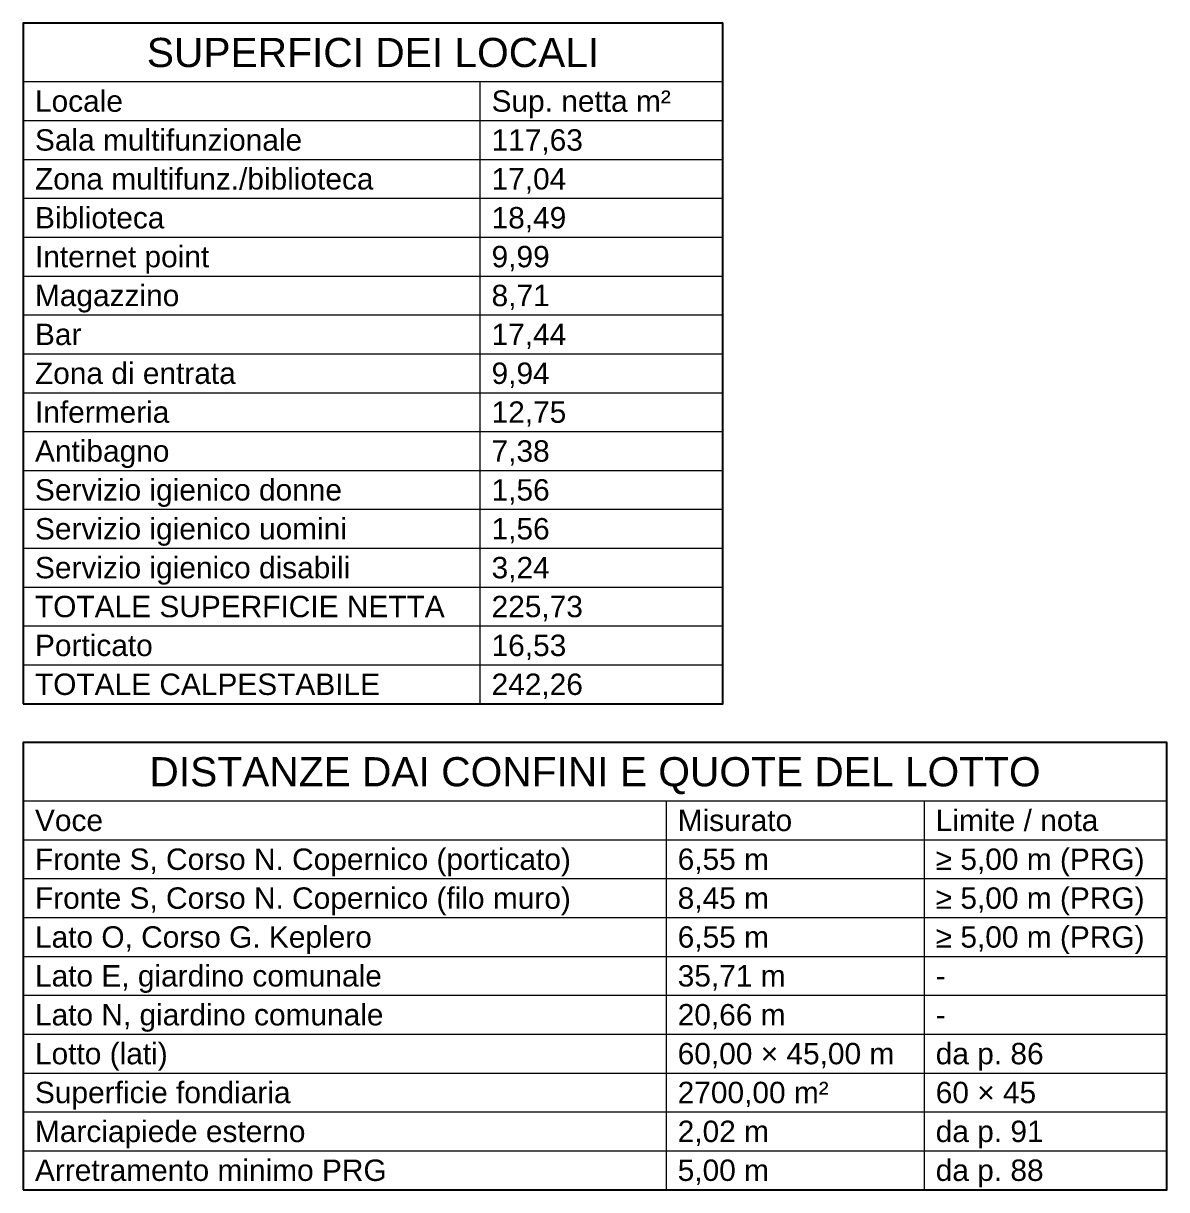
# Model space of a CAD drawing. Header units: millimetres. Extents: x 23 to 299, y 5 to 130.
# Drawn here: x 240 to 298.8, y 68 to 128 of the extents above; entities that cross this region are included whole.
import ezdxf
from ezdxf.enums import TextEntityAlignment as Align

# ---------------------------------------------------------------- set-up
doc = ezdxf.new("R2010")
doc.units = ezdxf.units.MM
doc.layers.add('LEGENDA', color=7, linetype='Continuous', lineweight=18)
doc.layers.add('TESTI', color=7, linetype='Continuous', lineweight=18)
doc.styles.add('ARIAL', font='arial.ttf')

msp = doc.modelspace()

# ---------------------------------------------------------------- linework, layer by layer
at = {"layer": 'LEGENDA', "color": 7}
for p, q in [((240, 125), (276, 125)), ((263.50131, 125), (263.50131, 93)), ((240, 123), (276, 123)), ((240, 121), (276, 121)), ((240, 119), (276, 119)), ((240, 117), (276, 117)), ((240, 115), (276, 115)), ((240, 113), (276, 113)), ((240, 111), (276, 111)), ((240, 109), (276, 109)), ((240, 107), (276, 107)), ((240, 105), (276, 105)), ((240, 103), (276, 103)), ((240, 101), (276, 101)), ((240, 99), (276, 99)), ((240, 97), (276, 97)), ((240, 95), (276, 95)), ((240, 88), (298.848, 88)), ((273.08, 88), (273.08, 68)), ((286.36, 88), (286.36, 68)), ((240, 86), (298.848, 86)), ((240, 84), (298.848, 84)), ((240, 82), (298.848, 82)), ((240, 80), (298.848, 80)), ((240, 78), (298.848, 78)), ((240, 76), (298.848, 76)), ((240, 74), (298.848, 74)), ((240, 72), (298.848, 72)), ((240, 70), (298.848, 70))]:
    msp.add_line(p, q, dxfattribs=at)
at = {"layer": 'LEGENDA', "color": 7, "lineweight": 25}
for points in [[(240, 93), (276, 93), (276, 128), (240, 128)], [(240, 68), (298.848, 68), (298.848, 91), (240, 91)]]:
    msp.add_lwpolyline(points, close=True, dxfattribs=at)

# ---------------------------------------------------------------- texts
at = {"layer": 'TESTI', "style": 'ARIAL'}
for s, p in [('SUPERFICI DEI LOCALI', (258, 126.5)), ('DISTANZE DAI CONFINI E QUOTE DEL LOTTO', (269.424, 89.5))]:
    msp.add_text(s, height=1.5, dxfattribs=at).set_placement(p, align=Align.MIDDLE_CENTER)
for s, p in [('Locale', (240.6, 124)), ('Sup. netta m²', (264.10131, 124)), ('Sala multifunzionale', (240.6, 122)), ('117,63', (264.10131, 122)), ('Zona multifunz./biblioteca', (240.6, 120)), ('17,04', (264.10131, 120)), ('Biblioteca', (240.6, 118)), ('18,49', (264.10131, 118)), ('Internet point', (240.6, 116)), ('9,99', (264.10131, 116)), ('Magazzino', (240.6, 114)), ('8,71', (264.10131, 114)), ('Bar', (240.6, 112)), ('17,44', (264.10131, 112)), ('Zona di entrata', (240.6, 110)), ('9,94', (264.10131, 110)), ('Infermeria', (240.6, 108)), ('12,75', (264.10131, 108)), ('Antibagno', (240.6, 106)), ('7,38', (264.10131, 106)), ('Servizio igienico donne', (240.6, 104)), ('1,56', (264.10131, 104)), ('Servizio igienico uomini', (240.6, 102)), ('1,56', (264.10131, 102)), ('Servizio igienico disabili', (240.6, 100)), ('3,24', (264.10131, 100)), ('TOTALE SUPERFICIE NETTA', (240.6, 98)), ('225,73', (264.10131, 98)), ('Porticato', (240.6, 96)), ('16,53', (264.10131, 96)), ('TOTALE CALPESTABILE', (240.6, 94)), ('242,26', (264.10131, 94)), ('Misurato', (273.68, 87)), ('Limite / nota', (286.96, 87)), ('Voce', (240.6, 87)), ('Fronte S, Corso N. Copernico (porticato)', (240.6, 85)), ('6,55 m', (273.68, 85)), ('≥ 5,00 m (PRG)', (286.96, 85)), ('Fronte S, Corso N. Copernico (filo muro)', (240.6, 83)), ('8,45 m', (273.68, 83)), ('≥ 5,00 m (PRG)', (286.96, 83)), ('Lato O, Corso G. Keplero', (240.6, 81)), ('≥ 5,00 m (PRG)', (286.96, 81)), ('6,55 m', (273.68, 81)), ('Lato E, giardino comunale', (240.6, 79)), ('35,71 m', (273.68, 79)), ('-', (286.96, 79)), ('Lato N, giardino comunale', (240.6, 77)), ('20,66 m', (273.68, 77)), ('-', (286.96, 77)), ('Lotto (lati)', (240.6, 75)), ('da p. 86', (286.96, 75)), ('60,00 × 45,00 m', (273.68, 75)), ('Superficie fondiaria', (240.6, 73)), ('2700,00 m²', (273.68, 73)), ('60 × 45', (286.96, 73)), ('Marciapiede esterno', (240.6, 71)), ('2,02 m', (273.68, 71)), ('da p. 91', (286.96, 71)), ('Arretramento minimo PRG', (240.6, 69)), ('da p. 88', (286.96, 69)), ('5,00 m', (273.68, 69))]:
    msp.add_text(s, height=1.1, dxfattribs=at).set_placement(p, align=Align.MIDDLE_LEFT)

doc.saveas('drawing.dxf')
